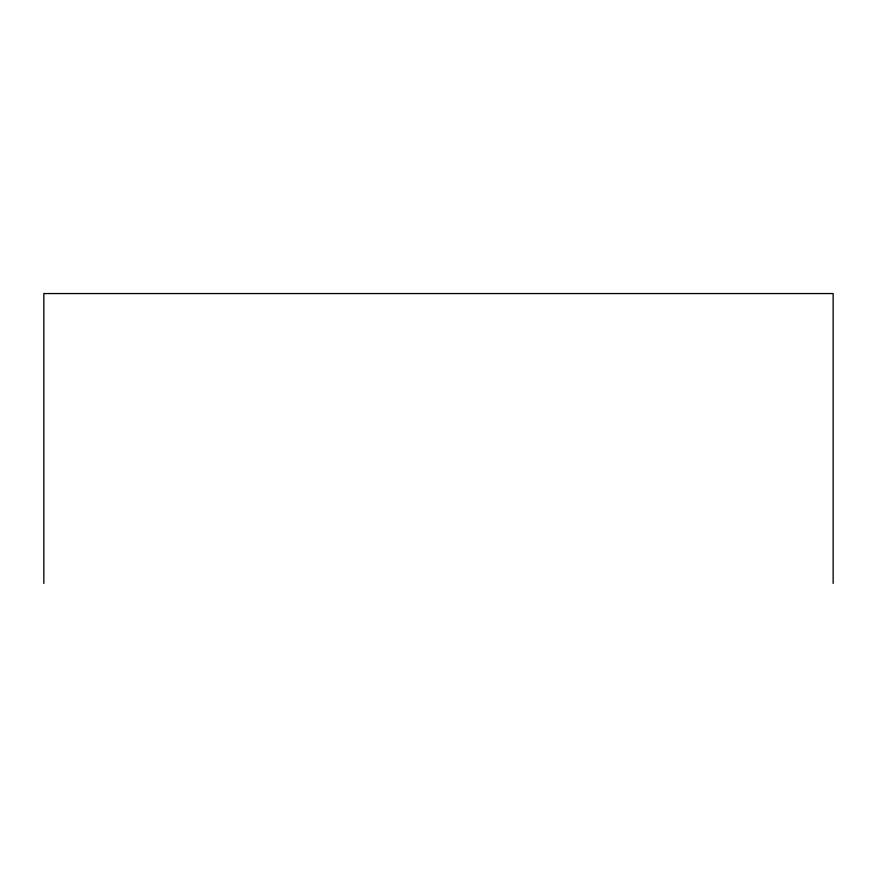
<?xml version="1.0" encoding="UTF-8"?>
<svg xmlns="http://www.w3.org/2000/svg" width="877" height="877" viewBox="0 0 877 877"><rect width="100%" height="100%" fill="white"/><g stroke="black" fill="none" stroke-linecap="round" stroke-linejoin="round"><path stroke-width="1.32" d="M833.15 583.446L833.15 293.554L43.85 293.554L43.85 583.446"/></g></svg>
